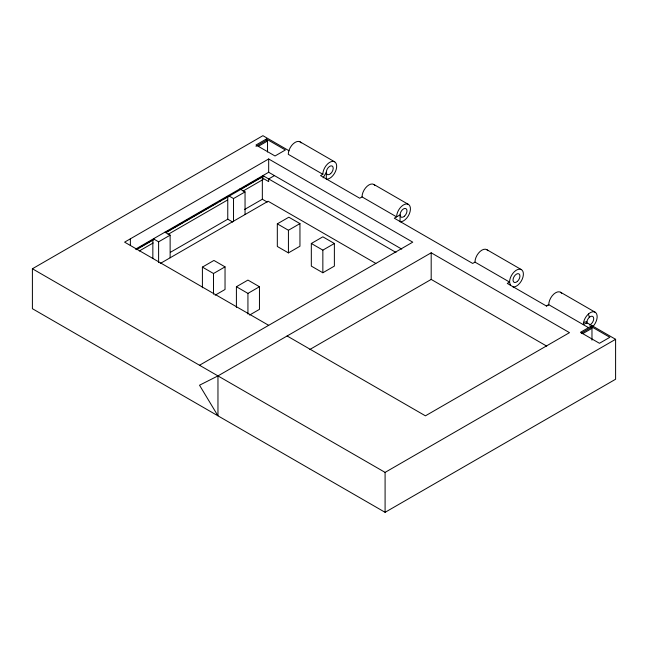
<?xml version="1.0" encoding="UTF-8"?>
<svg xmlns="http://www.w3.org/2000/svg" width="648" height="648" viewBox="0 0 648 648"><rect width="100%" height="100%" fill="white"/><g stroke="black" fill="none" stroke-linecap="round" stroke-linejoin="round"><path stroke-width="0.97" d="M592.604 326.811A9.777 5.646 -60 0 0 594.913 312.085A9.777 5.646 -60 0 0 583.565 322.461L583.33 324.664L586.788 322.672L586.902 321.57A4.892 2.827 -60 0 1 591.138 316.297A4.892 2.827 -60 0 1 593.584 319.78A4.892 2.827 -60 0 1 589.348 325.045M323.133 177.836L326.309 172.279L326.309 179.196A9.777 5.646 -60 0 0 336.263 169.266A9.777 5.646 -60 0 0 330.966 161.725A9.777 5.646 -60 0 0 322.85 174.28L320.541 175.608L359.729 198.231L362.038 196.903A9.777 5.646 -60 0 1 367.157 186.227A9.777 5.646 -60 0 1 374.941 185.458M513.022 286.999A9.777 5.646 -60 0 0 522.976 277.061A9.777 5.646 -60 0 0 517.679 269.528A9.777 5.646 -60 0 0 509.563 282.074L507.271 283.411L546.458 306.034L548.751 304.706A9.777 5.646 -60 0 1 553.878 294.03A9.777 5.646 -60 0 1 561.654 293.261M586.902 323.636A4.892 2.827 -60 0 1 586.788 322.672L615.6 339.301L615.6 379.234L385.09 512.317L32.4 308.699L32.4 268.766L262.91 135.683L289.105 150.806M266.369 139.012L256.001 144.998L275.019 155.982L285.387 149.988L266.369 139.012L266.369 140.341L256.001 146.327M258.301 146.327L267.527 141.005L267.527 151.988M199.519 365.253L412.752 242.15L268.677 158.971L124.602 242.15L268.677 325.328M135.489 249.172L268.677 172.279L401.752 249.116M138.332 248.2L151.988 240.319M166.107 232.162L171.315 229.157M173.057 228.153L182.606 222.637M184.34 221.64L217.339 202.589M219.081 201.585L220.814 200.58M222.548 199.576L229.222 196.085M240.991 188.933L262.335 176.604L262.335 199.236L244.409 209.579M136.372 249.683L154.305 239.331L152.847 239.825L152.847 258.512M165.831 232.681L263.793 176.118L262.335 177.941L268.677 181.602L268.677 178.937L274.436 175.608M139.255 250.995L153.22 242.935M168.051 234.374L227.383 200.111M243.089 191.047L263.161 179.456M153.422 238.829L158.606 241.817L170.132 235.167L170.132 257.791M228.339 195.575L233.523 198.563L245.049 191.913L245.049 214.537M170.448 252.283L227.764 219.194L232.697 222.045M160.25 263.493L268.102 201.228L375.824 263.42M202.403 287.761L202.403 267.106L213.929 260.447L225.034 266.863L225.034 289.486L215.152 295.188M277.32 223.852L288.846 217.202L299.951 223.609L299.951 246.232L288.425 252.89L277.32 246.475L277.32 223.852L288.425 230.259L299.951 223.609M202.403 267.106L213.508 273.513L225.034 266.863M236.407 307.395L236.407 286.732L247.933 280.082L259.459 286.732L259.459 309.363L249.577 315.066M311.324 243.486L322.85 236.828L334.376 243.486L334.376 266.109L322.85 272.759L311.324 266.109L311.324 243.486L322.85 250.136L334.376 243.486M236.407 286.732L247.933 293.39L259.459 286.732M217.963 375.905L217.963 415.83L199.519 385.22L217.963 375.905L431.187 252.801L569.495 332.651L425.428 415.83L287.121 335.98M309.817 349.491L431.187 279.418L546.734 346.129M487.887 250.671A9.777 5.646 -60 0 0 480.111 251.44A9.777 5.646 -60 0 0 474.984 262.116L472.684 263.444L394.308 218.198L400.067 214.869L400.067 221.786A9.777 5.646 -60 0 0 410.022 211.856A9.777 5.646 -60 0 0 404.725 204.314A9.777 5.646 -60 0 0 396.608 216.869L362.038 196.903M546.458 306.034L548.759 304.706L588.514 327.661M591.972 325.661L580.446 332.319L599.465 343.294L609.841 337.308L590.822 326.325L590.822 327.661L581.313 333.153M582.755 333.647L591.972 328.325L591.972 340.151M32.4 268.766L385.09 472.392L615.6 339.301M583.565 322.461L586.902 321.57M300.073 141.855L334.651 161.814M373.839 184.437L408.418 204.404M486.794 249.65L521.373 269.617M560.552 292.24L595.131 312.206M266.369 140.341L267.527 141.005M590.822 327.661L591.972 328.325M322.85 174.28L288.271 154.313A9.777 5.646 -60 0 1 293.398 143.645A9.777 5.646 -60 0 1 301.174 142.876M474.984 262.116L509.563 282.074L510.486 285.533M262.91 175.608L395.993 252.436M262.335 199.236L267.276 202.087M239.865 188.916L245.049 191.913M164.948 232.17L170.132 235.167M588.457 313.997L589.348 317.334M431.187 252.801L431.187 279.418M385.09 472.392L385.09 512.317M322.85 250.136L322.85 272.759M288.425 230.259L288.425 252.89M268.677 158.971L268.677 172.279M247.933 293.39L247.933 314.045M233.523 198.563L233.523 221.195M227.764 196.571L227.764 219.194M213.508 273.513L213.508 294.176M158.606 241.817L158.606 262.481M130.369 238.829L130.369 245.479M404.425 216.213A4.892 2.827 -60 0 0 405.972 208.64A4.892 2.827 -60 0 0 400.189 213.767A4.892 2.827 -60 0 0 404.425 216.213M330.658 173.624A4.892 2.827 -60 0 0 332.205 166.05A4.892 2.827 -60 0 0 326.422 171.177A4.892 2.827 -60 0 0 330.658 173.624M517.371 281.426A4.892 2.827 -60 0 0 518.927 273.853A4.892 2.827 -60 0 0 513.143 278.98A4.892 2.827 -60 0 0 517.371 281.426"/></g></svg>
